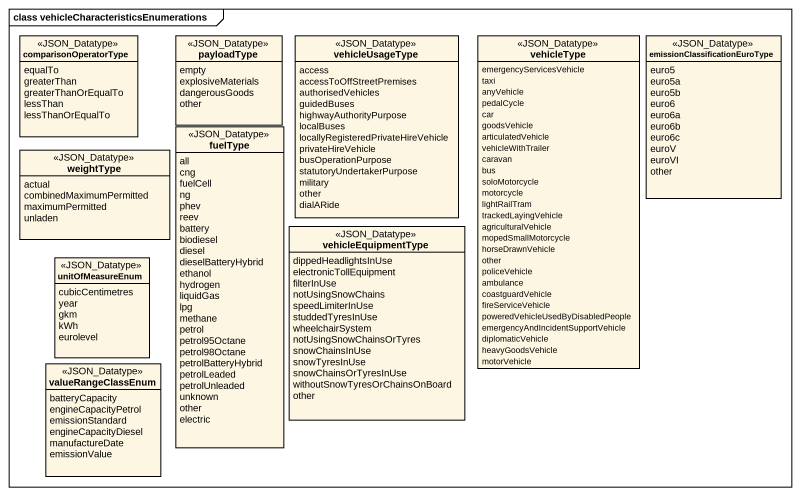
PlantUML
@startuml
mainframe class vehicleCharacteristicsEnumerations
hide circle
hide empty members
enum comparisonOperatorType <<JSON_Datatype>> {
  equalTo
  greaterThan
  greaterThanOrEqualTo
  lessThan
  lessThanOrEqualTo
}
enum payloadType <<JSON_Datatype>> {
  empty
  explosiveMaterials
  dangerousGoods
  other
}
enum vehicleUsageType <<JSON_Datatype>> {
  access
  accessToOffStreetPremises
  authorisedVehicles
  guidedBuses
  highwayAuthorityPurpose
  localBuses
  locallyRegisteredPrivateHireVehicle
  privateHireVehicle
  busOperationPurpose
  statutoryUndertakerPurpose
  military
  other
  dialARide
}
enum vehicleType <<JSON_Datatype>> {
  emergencyServicesVehicle
  taxi
  anyVehicle
  pedalCycle
  car
  goodsVehicle
  articulatedVehicle
  vehicleWithTrailer
  caravan
  bus
  soloMotorcycle
  motorcycle
  lightRailTram
  trackedLayingVehicle
  agriculturalVehicle
  mopedSmallMotorcycle
  horseDrawnVehicle
  other
  policeVehicle
  ambulance
  coastguardVehicle
  fireServiceVehicle
  poweredVehicleUsedByDisabledPeople
  emergencyAndIncidentSupportVehicle
  diplomaticVehicle
  heavyGoodsVehicle
  motorVehicle
}
enum "emissionClassificationEuroType" as emissionClassificationEuroTy <<JSON_Datatype>> {
  euro5
  euro5a
  euro5b
  euro6
  euro6a
  euro6b
  euro6c
  euroV
  euroVI
  other
}
enum weightType <<JSON_Datatype>> {
  actual
  combinedMaximumPermitted
  maximumPermitted
  unladen
}
enum fuelType <<JSON_Datatype>> {
  all
  cng
  fuelCell
  ng
  phev
  reev
  battery
  biodiesel
  diesel
  dieselBatteryHybrid
  ethanol
  hydrogen
  liquidGas
  lpg
  methane
  petrol
  petrol95Octane
  petrol98Octane
  petrolBatteryHybrid
  petrolLeaded
  petrolUnleaded
  unknown
  other
  electric
}
enum vehicleEquipmentType <<JSON_Datatype>> {
  dippedHeadlightsInUse
  electronicTollEquipment
  filterInUse
  notUsingSnowChains
  speedLimiterInUse
  studdedTyresInUse
  wheelchairSystem
  notUsingSnowChainsOrTyres
  snowChainsInUse
  snowTyresInUse
  snowChainsOrTyresInUse
  withoutSnowTyresOrChainsOnBoard
  other
}
enum unitOfMeasureEnum <<JSON_Datatype>> {
  cubicCentimetres
  year
  gkm
  kWh
  eurolevel
}
enum valueRangeClassEnum <<JSON_Datatype>> {
  batteryCapacity
  engineCapacityPetrol
  emissionStandard
  engineCapacityDiesel
  manufactureDate
  emissionValue
}
@enduml
